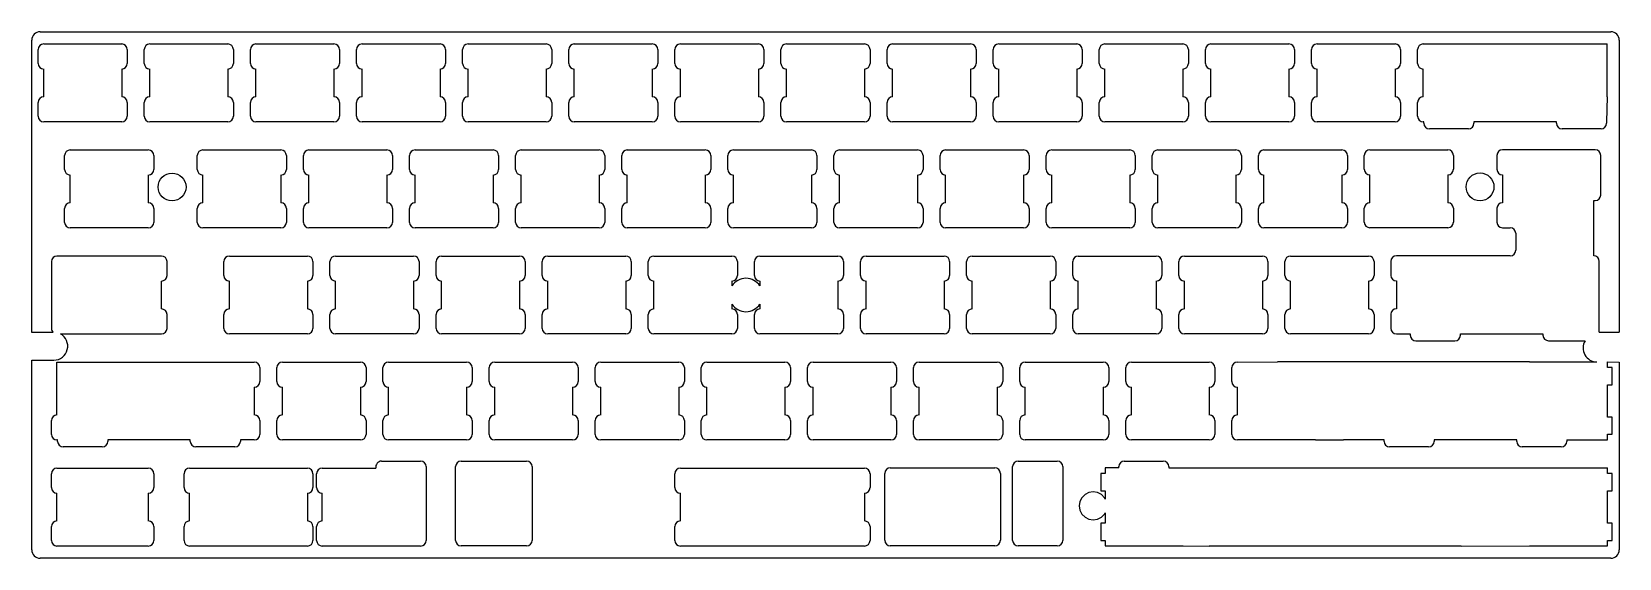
# Model space of a CAD drawing. Header units: millimetres. Extents: x 1 to 286, y -121 to -27.
import ezdxf

# ---------------------------------------------------------------- set-up
doc = ezdxf.new("R2010")
doc.units = ezdxf.units.MM

msp = doc.modelspace()

# ---------------------------------------------------------------- linework, layer by layer
at = {"color": 7, "linetype": 'Continuous', "lineweight": 25}
for p, q in [((0.9, -80.51), (0.9, -28)), ((2.4, -26.5), (284.4, -26.5)), ((285.9, -28), (285.9, -80.47)), ((2.05, -32.2), (2.05, -29.7)), ((3.05, -28.7), (17.05, -28.7)), ((18.05, -29.7), (18.05, -32.2)), ((21.1, -32.2), (21.1, -29.7)), ((22.1, -28.7), (36.1, -28.7)), ((37.1, -29.7), (37.1, -32.2)), ((40.15, -32.2), (40.15, -29.7)), ((41.15, -28.7), (55.15, -28.7)), ((56.15, -29.7), (56.15, -32.2)), ((59.2, -32.2), (59.2, -29.7)), ((60.2, -28.7), (74.2, -28.7)), ((75.2, -29.7), (75.2, -32.2)), ((78.25, -32.2), (78.25, -29.7)), ((79.25, -28.7), (93.25, -28.7)), ((94.25, -29.7), (94.25, -32.2)), ((97.3, -32.2), (97.3, -29.7)), ((98.3, -28.7), (112.3, -28.7)), ((113.3, -29.7), (113.3, -32.2)), ((116.35, -32.2), (116.35, -29.7)), ((117.35, -28.7), (131.35, -28.7)), ((132.35, -29.7), (132.35, -32.2)), ((135.4, -32.2), (135.4, -29.7)), ((136.4, -28.7), (150.4, -28.7)), ((151.4, -29.7), (151.4, -32.2)), ((154.45, -32.2), (154.45, -29.7)), ((155.45, -28.7), (169.45, -28.7)), ((170.45, -29.7), (170.45, -32.2)), ((173.5, -32.2), (173.5, -29.7)), ((174.5, -28.7), (188.5, -28.7)), ((189.5, -29.7), (189.5, -32.2)), ((192.55, -32.2), (192.55, -29.7)), ((193.55, -28.7), (207.55, -28.7)), ((208.55, -29.7), (208.55, -32.2)), ((211.6, -32.2), (211.6, -29.7)), ((212.6, -28.7), (226.6, -28.7)), ((227.6, -29.7), (227.6, -32.2)), ((230.65, -32.2), (230.65, -29.7)), ((231.65, -28.7), (245.65, -28.7)), ((246.65, -29.7), (246.65, -32.2)), ((249.7, -32.2), (249.7, -29.7)), ((250.7, -28.7), (283.75, -28.7)), ((283.75, -38.2), (283.75, -28.7)), ((3.05, -38.2), (3.05, -33.2)), ((17.05, -33.2), (17.05, -38.2)), ((22.1, -38.2), (22.1, -33.2)), ((36.1, -33.2), (36.1, -38.2)), ((41.15, -38.2), (41.15, -33.2)), ((55.15, -33.2), (55.15, -38.2)), ((60.2, -38.2), (60.2, -33.2)), ((74.2, -33.2), (74.2, -38.2)), ((79.25, -38.2), (79.25, -33.2)), ((93.25, -33.2), (93.25, -38.2)), ((98.3, -38.2), (98.3, -33.2)), ((112.3, -33.2), (112.3, -38.2)), ((117.35, -38.2), (117.35, -33.2)), ((131.35, -33.2), (131.35, -38.2)), ((136.4, -38.2), (136.4, -33.2)), ((150.4, -33.2), (150.4, -38.2)), ((155.45, -38.2), (155.45, -33.2)), ((169.45, -33.2), (169.45, -38.2)), ((174.5, -38.2), (174.5, -33.2)), ((188.5, -33.2), (188.5, -38.2)), ((193.55, -38.2), (193.55, -33.2)), ((207.55, -33.2), (207.55, -38.2)), ((212.6, -38.2), (212.6, -33.2)), ((226.6, -33.2), (226.6, -38.2)), ((231.65, -38.2), (231.65, -33.2)), ((245.65, -33.2), (245.65, -38.2)), ((250.7, -38.2), (250.7, -33.2)), ((2.05, -41.7), (2.05, -39.2)), ((18.05, -39.2), (18.05, -41.7)), ((21.1, -41.7), (21.1, -39.2)), ((37.1, -39.2), (37.1, -41.7)), ((40.15, -41.7), (40.15, -39.2)), ((56.15, -39.2), (56.15, -41.7)), ((59.2, -41.7), (59.2, -39.2)), ((75.2, -39.2), (75.2, -41.7)), ((78.25, -41.7), (78.25, -39.2)), ((94.25, -39.2), (94.25, -41.7)), ((97.3, -41.7), (97.3, -39.2)), ((113.3, -39.2), (113.3, -41.7)), ((116.35, -41.7), (116.35, -39.2)), ((132.35, -39.2), (132.35, -41.7)), ((135.4, -41.7), (135.4, -39.2)), ((151.4, -39.2), (151.4, -41.7)), ((154.45, -41.7), (154.45, -39.2)), ((170.45, -39.2), (170.45, -41.7)), ((173.5, -41.7), (173.5, -39.2)), ((189.5, -39.2), (189.5, -41.7)), ((192.55, -41.7), (192.55, -39.2)), ((208.55, -39.2), (208.55, -41.7)), ((211.6, -41.7), (211.6, -39.2)), ((227.6, -39.2), (227.6, -41.7)), ((230.65, -41.7), (230.65, -39.2)), ((246.65, -39.2), (246.65, -41.7)), ((249.7, -41.7), (249.7, -39.2)), ((283.75, -38.2), (283.63, -42.7)), ((17.05, -42.7), (3.05, -42.7)), ((36.1, -42.7), (22.1, -42.7)), ((55.15, -42.7), (41.15, -42.7)), ((74.2, -42.7), (60.2, -42.7)), ((93.25, -42.7), (79.25, -42.7)), ((112.3, -42.7), (98.3, -42.7)), ((131.35, -42.7), (117.35, -42.7)), ((150.4, -42.7), (136.4, -42.7)), ((169.45, -42.7), (155.45, -42.7)), ((188.5, -42.7), (174.5, -42.7)), ((207.55, -42.7), (193.55, -42.7)), ((226.6, -42.7), (212.6, -42.7)), ((245.65, -42.7), (231.65, -42.7)), ((250.82, -42.7), (250.7, -42.7)), ((250.82, -42.95), (250.82, -42.7)), ((259.82, -42.7), (259.82, -42.95)), ((274.63, -42.7), (259.82, -42.7)), ((274.63, -42.95), (274.63, -42.7)), ((283.63, -42.7), (283.63, -42.95)), ((258.82, -43.95), (251.82, -43.95)), ((282.63, -43.95), (275.63, -43.95)), ((7.81, -47.75), (21.81, -47.75)), ((31.62, -47.75), (45.62, -47.75)), ((50.67, -47.75), (64.67, -47.75)), ((69.72, -47.75), (83.72, -47.75)), ((88.77, -47.75), (102.77, -47.75)), ((107.82, -47.75), (121.82, -47.75)), ((126.87, -47.75), (140.87, -47.75)), ((145.92, -47.75), (159.92, -47.75)), ((164.97, -47.75), (178.97, -47.75)), ((184.02, -47.75), (198.02, -47.75)), ((203.07, -47.75), (217.07, -47.75)), ((222.12, -47.75), (236.12, -47.75)), ((241.13, -47.72), (255.13, -47.72)), ((281.58, -47.72), (264.94, -47.72)), ((6.81, -51.25), (6.81, -48.75)), ((22.81, -48.75), (22.81, -51.25)), ((30.62, -51.25), (30.62, -48.75)), ((46.62, -48.75), (46.62, -51.25)), ((49.67, -51.25), (49.67, -48.75)), ((65.67, -48.75), (65.67, -51.25)), ((68.72, -51.25), (68.72, -48.75)), ((84.72, -48.75), (84.72, -51.25)), ((87.77, -51.25), (87.77, -48.75)), ((103.77, -48.75), (103.77, -51.25)), ((106.82, -51.25), (106.82, -48.75)), ((122.82, -48.75), (122.82, -51.25)), ((125.87, -51.25), (125.87, -48.75)), ((141.87, -48.75), (141.87, -51.25)), ((144.92, -51.25), (144.92, -48.75)), ((160.92, -48.75), (160.92, -51.25)), ((163.97, -51.25), (163.97, -48.75)), ((179.97, -48.75), (179.97, -51.25)), ((183.02, -51.25), (183.02, -48.75)), ((199.02, -48.75), (199.02, -51.25)), ((202.07, -51.25), (202.07, -48.75)), ((218.07, -48.75), (218.07, -51.25)), ((221.12, -51.25), (221.12, -48.75)), ((237.12, -48.75), (237.12, -51.25)), ((240.13, -51.22), (240.13, -48.72)), ((256.13, -48.72), (256.13, -51.22)), ((263.94, -48.72), (263.94, -51.22)), ((282.58, -55.84), (282.58, -48.72)), ((7.81, -57.25), (7.81, -52.25)), ((21.81, -52.25), (21.81, -57.25)), ((31.62, -57.25), (31.62, -52.25)), ((45.62, -52.25), (45.62, -57.25)), ((50.67, -57.25), (50.67, -52.25)), ((64.67, -52.25), (64.67, -57.25)), ((69.72, -57.25), (69.72, -52.25)), ((83.72, -52.25), (83.72, -57.25)), ((88.77, -57.25), (88.77, -52.25)), ((102.77, -52.25), (102.77, -57.25)), ((107.82, -57.25), (107.82, -52.25)), ((121.82, -52.25), (121.82, -57.25)), ((126.87, -57.25), (126.87, -52.25)), ((140.87, -52.25), (140.87, -57.25)), ((145.92, -57.25), (145.92, -52.25)), ((159.92, -52.25), (159.92, -57.25)), ((164.97, -57.25), (164.97, -52.25)), ((178.97, -52.25), (178.97, -57.25)), ((184.02, -57.25), (184.02, -52.25)), ((198.02, -52.25), (198.02, -57.25)), ((203.07, -57.25), (203.07, -52.25)), ((217.07, -52.25), (217.07, -57.25)), ((222.12, -57.25), (222.12, -52.25)), ((236.12, -52.25), (236.12, -57.25)), ((241.13, -57.22), (241.13, -52.22)), ((255.13, -52.22), (255.13, -57.22)), ((264.94, -52.22), (264.94, -57.22)), ((281.32, -66.77), (281.32, -56.84)), ((281.32, -56.84), (281.58, -56.84)), ((6.81, -60.75), (6.81, -58.25)), ((22.81, -58.25), (22.81, -60.75)), ((30.62, -60.75), (30.62, -58.25)), ((46.62, -58.25), (46.62, -60.75)), ((49.67, -60.75), (49.67, -58.25)), ((65.67, -58.25), (65.67, -60.75)), ((68.72, -60.75), (68.72, -58.25)), ((84.72, -58.25), (84.72, -60.75)), ((87.77, -60.75), (87.77, -58.25)), ((103.77, -58.25), (103.77, -60.75)), ((106.82, -60.75), (106.82, -58.25)), ((122.82, -58.25), (122.82, -60.75)), ((125.87, -60.75), (125.87, -58.25)), ((141.87, -58.25), (141.87, -60.75)), ((144.92, -60.75), (144.92, -58.25)), ((160.92, -58.25), (160.92, -60.75)), ((163.97, -60.75), (163.97, -58.25)), ((179.97, -58.25), (179.97, -60.75)), ((183.02, -60.75), (183.02, -58.25)), ((199.02, -58.25), (199.02, -60.75)), ((202.07, -60.75), (202.07, -58.25)), ((218.07, -58.25), (218.07, -60.75)), ((221.12, -60.75), (221.12, -58.25)), ((237.12, -58.25), (237.12, -60.75)), ((240.13, -60.72), (240.13, -58.22)), ((256.13, -58.22), (256.13, -60.72)), ((263.94, -58.22), (263.94, -60.72)), ((21.81, -61.75), (7.81, -61.75)), ((45.62, -61.75), (31.62, -61.75)), ((64.67, -61.75), (50.67, -61.75)), ((83.72, -61.75), (69.72, -61.75)), ((102.77, -61.75), (88.77, -61.75)), ((121.82, -61.75), (107.82, -61.75)), ((140.87, -61.75), (126.87, -61.75)), ((159.92, -61.75), (145.92, -61.75)), ((178.97, -61.75), (164.97, -61.75)), ((198.02, -61.75), (184.02, -61.75)), ((217.07, -61.75), (203.07, -61.75)), ((236.12, -61.75), (222.12, -61.75)), ((255.13, -61.72), (241.13, -61.72)), ((264.94, -61.72), (266.32, -61.72)), ((267.32, -62.72), (267.32, -65.77)), ((4.43, -67.8), (4.43, -79.8)), ((24.19, -66.8), (5.43, -66.8)), ((25.19, -70.3), (25.19, -67.8)), ((35.39, -70.3), (35.39, -67.8)), ((36.39, -66.8), (50.39, -66.8)), ((51.39, -67.8), (51.39, -70.3)), ((54.44, -70.3), (54.44, -67.8)), ((55.44, -66.8), (69.44, -66.8)), ((70.44, -67.8), (70.44, -70.3)), ((73.49, -70.3), (73.49, -67.8)), ((74.49, -66.8), (88.49, -66.8)), ((89.49, -67.8), (89.49, -70.3)), ((92.54, -70.3), (92.54, -67.8)), ((93.54, -66.8), (107.54, -66.8)), ((108.54, -67.8), (108.54, -70.3)), ((111.59, -70.3), (111.59, -67.8)), ((112.59, -66.8), (126.59, -66.8)), ((127.59, -67.8), (127.59, -70.3)), ((130.64, -70.3), (130.64, -67.8)), ((131.64, -66.8), (145.64, -66.8)), ((146.64, -67.8), (146.64, -70.3)), ((149.69, -70.3), (149.69, -67.8)), ((150.69, -66.8), (164.69, -66.8)), ((165.69, -67.8), (165.69, -70.3)), ((168.74, -70.3), (168.74, -67.8)), ((169.74, -66.8), (183.74, -66.8)), ((184.74, -67.8), (184.74, -70.3)), ((187.79, -70.3), (187.79, -67.8)), ((188.79, -66.8), (202.79, -66.8)), ((203.79, -67.8), (203.79, -70.3)), ((206.84, -70.3), (206.84, -67.8)), ((207.84, -66.8), (221.84, -66.8)), ((222.84, -67.8), (222.84, -70.3)), ((225.89, -70.3), (225.89, -67.8)), ((226.89, -66.8), (240.89, -66.8)), ((241.89, -67.8), (241.89, -70.3)), ((244.89, -67.77), (244.89, -70.27)), ((266.32, -66.77), (245.89, -66.77)), ((282.32, -80.47), (282.32, -67.77)), ((24.19, -76.3), (24.19, -71.3)), ((36.39, -76.3), (36.39, -71.3)), ((50.39, -71.3), (50.39, -76.3)), ((55.44, -76.3), (55.44, -71.3)), ((69.44, -71.3), (69.44, -76.3)), ((74.49, -76.3), (74.49, -71.3)), ((88.49, -71.3), (88.49, -76.3)), ((93.54, -76.3), (93.54, -71.3)), ((107.54, -71.3), (107.54, -76.3)), ((112.59, -76.3), (112.59, -71.3)), ((126.59, -71.3), (126.59, -72.18)), ((131.64, -71.3), (131.64, -72.18)), ((145.64, -71.3), (145.64, -76.3)), ((150.69, -76.3), (150.69, -71.3)), ((164.69, -71.3), (164.69, -76.3)), ((169.74, -76.3), (169.74, -71.3)), ((183.74, -71.3), (183.74, -76.3)), ((188.79, -76.3), (188.79, -71.3)), ((202.79, -71.3), (202.79, -76.3)), ((207.84, -76.3), (207.84, -71.3)), ((221.84, -71.3), (221.84, -76.3)), ((226.89, -76.3), (226.89, -71.3)), ((240.89, -71.3), (240.89, -76.3)), ((245.89, -71.27), (245.89, -76.27)), ((126.59, -75.42), (126.59, -76.3)), ((131.64, -75.42), (131.64, -76.3)), ((25.19, -79.8), (25.19, -77.3)), ((35.39, -79.8), (35.39, -77.3)), ((51.39, -77.3), (51.39, -79.8)), ((54.44, -79.8), (54.44, -77.3)), ((70.44, -77.3), (70.44, -79.8)), ((73.49, -79.8), (73.49, -77.3)), ((89.49, -77.3), (89.49, -79.8)), ((92.54, -79.8), (92.54, -77.3)), ((108.54, -77.3), (108.54, -79.8)), ((111.59, -79.8), (111.59, -77.3)), ((127.59, -77.3), (127.59, -79.8)), ((130.64, -79.8), (130.64, -77.3)), ((146.64, -77.3), (146.64, -79.8)), ((149.69, -79.8), (149.69, -77.3)), ((165.69, -77.3), (165.69, -79.8)), ((168.74, -79.8), (168.74, -77.3)), ((184.74, -77.3), (184.74, -79.8)), ((187.79, -79.8), (187.79, -77.3)), ((203.79, -77.3), (203.79, -79.8)), ((206.84, -79.8), (206.84, -77.3)), ((222.84, -77.3), (222.84, -79.8)), ((225.89, -79.8), (225.89, -77.3)), ((241.89, -77.3), (241.89, -79.8)), ((244.89, -77.27), (244.89, -79.77)), ((4.72, -80.51), (0.9, -80.51)), ((6.04, -80.8), (24.19, -80.8)), ((50.39, -80.8), (36.39, -80.8)), ((69.44, -80.8), (55.44, -80.8)), ((88.49, -80.8), (74.49, -80.8)), ((107.54, -80.8), (93.54, -80.8)), ((126.59, -80.8), (112.59, -80.8)), ((145.64, -80.8), (131.64, -80.8)), ((164.69, -80.8), (150.69, -80.8)), ((183.74, -80.8), (169.74, -80.8)), ((202.79, -80.8), (188.79, -80.8)), ((221.84, -80.8), (207.84, -80.8)), ((240.89, -80.8), (226.89, -80.8)), ((245.89, -80.77), (248.39, -80.77)), ((248.39, -80.77), (248.39, -81.03)), ((249.39, -82.03), (256.39, -82.03)), ((257.39, -81.03), (257.39, -80.77)), ((257.39, -80.77), (272.21, -80.77)), ((272.21, -80.77), (272.21, -81.02)), ((273.21, -82.02), (279.76, -82.02)), ((282.32, -80.47), (285.9, -80.47)), ((0.9, -119.6), (0.9, -85.5)), ((0.9, -85.5), (4.86, -85.5)), ((5.43, -85.85), (40.86, -85.85)), ((5.43, -95.35), (5.43, -85.85)), ((41.86, -86.85), (41.86, -89.35)), ((44.91, -89.35), (44.91, -86.85)), ((45.91, -85.85), (59.91, -85.85)), ((60.91, -86.85), (60.91, -89.35)), ((63.96, -89.35), (63.96, -86.85)), ((64.96, -85.85), (78.96, -85.85)), ((79.96, -86.85), (79.96, -89.35)), ((83.01, -89.35), (83.01, -86.85)), ((84.01, -85.85), (98.01, -85.85)), ((99.01, -86.85), (99.01, -89.35)), ((102.06, -89.35), (102.06, -86.85)), ((103.06, -85.85), (117.06, -85.85)), ((118.06, -86.85), (118.06, -89.35)), ((121.11, -89.35), (121.11, -86.85)), ((122.11, -85.85), (136.11, -85.85)), ((137.11, -86.85), (137.11, -89.35)), ((140.16, -89.35), (140.16, -86.85)), ((141.16, -85.85), (155.16, -85.85)), ((156.16, -86.85), (156.16, -89.35)), ((159.21, -89.35), (159.21, -86.85)), ((160.21, -85.85), (174.21, -85.85)), ((175.21, -86.85), (175.21, -89.35)), ((178.26, -89.35), (178.26, -86.85)), ((179.26, -85.85), (193.26, -85.85)), ((194.26, -86.85), (194.26, -89.35)), ((197.31, -89.35), (197.31, -86.85)), ((198.31, -85.85), (212.31, -85.85)), ((213.31, -86.85), (213.31, -89.35)), ((216.36, -89.35), (216.36, -86.85)), ((217.36, -85.85), (224.57, -85.83)), ((269.81, -85.83), (224.57, -85.83)), ((269.81, -85.83), (281.9, -85.82)), ((283.81, -86.83), (283.81, -85.83)), ((283.81, -85.83), (285.9, -85.85)), ((284.61, -86.83), (283.81, -86.83)), ((284.61, -89.93), (284.61, -86.83)), ((285.9, -85.85), (285.9, -85.85)), ((285.9, -85.85), (285.9, -119.6)), ((40.86, -90.35), (40.86, -95.35)), ((45.91, -95.35), (45.91, -90.35)), ((59.91, -90.35), (59.91, -95.35)), ((64.96, -95.35), (64.96, -90.35)), ((78.96, -90.35), (78.96, -95.35)), ((84.01, -95.35), (84.01, -90.35)), ((98.01, -90.35), (98.01, -95.35)), ((103.06, -95.35), (103.06, -90.35)), ((117.06, -90.35), (117.06, -95.35)), ((122.11, -95.35), (122.11, -90.35)), ((136.11, -90.35), (136.11, -95.35)), ((141.16, -95.35), (141.16, -90.35)), ((155.16, -90.35), (155.16, -95.35)), ((160.21, -95.35), (160.21, -90.35)), ((174.21, -90.35), (174.21, -95.35)), ((179.26, -95.35), (179.26, -90.35)), ((193.26, -90.35), (193.26, -95.35)), ((198.31, -95.35), (198.31, -90.35)), ((212.31, -90.35), (212.31, -95.35)), ((217.36, -95.35), (217.36, -90.35)), ((283.81, -95.73), (283.81, -89.93)), ((283.81, -89.93), (284.61, -89.93)), ((4.43, -98.85), (4.43, -96.35)), ((41.86, -96.35), (41.86, -98.85)), ((44.91, -98.85), (44.91, -96.35)), ((60.91, -96.35), (60.91, -98.85)), ((63.96, -98.85), (63.96, -96.35)), ((79.96, -96.35), (79.96, -98.85)), ((83.01, -98.85), (83.01, -96.35)), ((99.01, -96.35), (99.01, -98.85)), ((102.06, -98.85), (102.06, -96.35)), ((118.06, -96.35), (118.06, -98.85)), ((121.11, -98.85), (121.11, -96.35)), ((137.11, -96.35), (137.11, -98.85)), ((140.16, -98.85), (140.16, -96.35)), ((156.16, -96.35), (156.16, -98.85)), ((159.21, -98.85), (159.21, -96.35)), ((175.21, -96.35), (175.21, -98.85)), ((178.26, -98.85), (178.26, -96.35)), ((194.26, -96.35), (194.26, -98.85)), ((197.31, -98.85), (197.31, -96.35)), ((213.31, -96.35), (213.31, -98.85)), ((216.36, -98.85), (216.36, -96.35)), ((284.61, -95.73), (283.81, -95.73)), ((284.61, -98.83), (284.61, -95.73)), ((283.81, -99.83), (283.81, -98.83)), ((283.81, -98.83), (284.61, -98.83)), ((5.55, -99.85), (5.43, -99.85)), ((5.55, -100.1), (5.55, -99.85)), ((13.55, -101.1), (6.55, -101.1)), ((14.55, -99.85), (14.55, -100.1)), ((29.36, -99.85), (14.55, -99.85)), ((29.36, -100.1), (29.36, -99.85)), ((37.36, -101.1), (30.36, -101.1)), ((38.36, -99.85), (38.36, -100.1)), ((40.86, -99.85), (38.36, -99.85)), ((59.91, -99.85), (45.91, -99.85)), ((78.96, -99.85), (64.96, -99.85)), ((98.01, -99.85), (84.01, -99.85)), ((117.06, -99.85), (103.06, -99.85)), ((136.11, -99.85), (122.11, -99.85)), ((155.16, -99.85), (141.16, -99.85)), ((174.21, -99.85), (160.21, -99.85)), ((193.26, -99.85), (179.26, -99.85)), ((212.31, -99.85), (198.31, -99.85)), ((231.36, -99.85), (217.36, -99.85)), ((231.36, -99.85), (236.41, -99.85)), ((243.67, -99.85), (236.41, -99.85)), ((243.67, -100.1), (243.67, -99.85)), ((251.67, -101.1), (244.67, -101.1)), ((252.67, -99.85), (252.67, -100.1)), ((267.49, -99.85), (252.67, -99.85)), ((267.49, -100.1), (267.49, -99.85)), ((275.49, -101.1), (268.49, -101.1)), ((276.49, -99.85), (283.81, -99.83)), ((276.49, -99.85), (276.49, -100.1)), ((5.43, -104.9), (21.81, -104.9)), ((29.24, -104.9), (50.39, -104.9)), ((53.05, -104.9), (62.7, -104.9)), ((63.7, -103.64), (70.7, -103.64)), ((71.7, -104.64), (71.7, -117.9)), ((76.99, -117.88), (76.99, -104.64)), ((77.99, -103.64), (89.75, -103.64)), ((90.75, -104.64), (90.75, -117.88)), ((117.35, -104.9), (150.4, -104.9)), ((155.04, -104.86), (173.8, -104.86)), ((177, -117.88), (177, -104.64)), ((178, -103.64), (185, -103.64)), ((186, -104.64), (186, -117.88)), ((196.05, -104.88), (193.61, -104.88)), ((193.61, -104.88), (193.61, -105.88)), ((196.05, -104.88), (196.05, -104.63)), ((197.05, -103.63), (204.05, -103.63)), ((205.05, -104.63), (205.05, -104.88)), ((205.05, -104.88), (283.81, -104.88)), ((283.81, -105.88), (283.81, -104.88)), ((4.43, -108.4), (4.43, -105.9)), ((22.81, -105.9), (22.81, -108.4)), ((28.24, -108.4), (28.24, -105.9)), ((51.39, -105.9), (51.39, -108.4)), ((52.05, -108.4), (52.05, -105.9)), ((116.35, -108.4), (116.35, -105.9)), ((151.4, -105.9), (151.4, -108.4)), ((154.04, -117.86), (154.04, -105.86)), ((174.8, -105.86), (174.8, -117.86)), ((193.61, -105.88), (192.81, -105.88)), ((192.81, -105.88), (192.81, -108.98)), ((284.61, -105.88), (283.81, -105.88)), ((284.61, -108.98), (284.61, -105.88)), ((5.43, -114.4), (5.43, -109.4)), ((21.81, -109.4), (21.81, -114.4)), ((29.24, -114.4), (29.24, -109.4)), ((50.39, -109.4), (50.39, -114.4)), ((53.05, -114.4), (53.05, -109.4)), ((117.35, -114.4), (117.35, -109.4)), ((150.4, -109.4), (150.4, -114.4)), ((189.09, -110.91), (188.96, -111.68)), ((189.44, -110.22), (189.09, -110.91)), ((189.99, -109.66), (189.44, -110.22)), ((190.69, -109.31), (189.99, -109.66)), ((191.46, -109.18), (190.69, -109.31)), ((192.24, -109.31), (191.46, -109.18)), ((192.93, -109.66), (192.24, -109.31)), ((192.81, -108.98), (193.61, -108.98)), ((193.48, -110.22), (192.93, -109.66)), ((193.61, -110.46), (193.48, -110.22)), ((193.61, -108.98), (193.61, -110.46)), ((283.81, -114.78), (283.81, -108.98)), ((283.81, -108.98), (284.61, -108.98)), ((188.96, -111.68), (189.09, -112.46)), ((189.09, -112.46), (189.44, -113.15)), ((189.44, -113.15), (189.99, -113.71)), ((189.99, -113.71), (190.69, -114.06)), ((192.24, -114.06), (192.93, -113.71)), ((192.93, -113.71), (193.48, -113.15)), ((193.48, -113.15), (193.61, -112.91)), ((193.61, -112.91), (193.61, -114.78)), ((4.43, -117.9), (4.43, -115.4)), ((22.81, -115.4), (22.81, -117.9)), ((28.24, -117.9), (28.24, -115.4)), ((51.39, -115.4), (51.39, -117.9)), ((52.05, -117.9), (52.05, -115.4)), ((116.35, -117.9), (116.35, -115.4)), ((151.4, -115.4), (151.4, -117.9)), ((190.69, -114.06), (191.46, -114.18)), ((191.46, -114.18), (192.24, -114.06)), ((193.61, -114.78), (192.81, -114.78)), ((192.81, -114.78), (192.81, -117.88)), ((284.61, -114.78), (283.81, -114.78)), ((284.61, -117.88), (284.61, -114.78)), ((21.81, -118.9), (5.43, -118.9)), ((50.39, -118.9), (29.24, -118.9)), ((70.7, -118.9), (53.05, -118.9)), ((89.75, -118.88), (77.99, -118.88)), ((150.4, -118.9), (117.35, -118.9)), ((173.8, -118.86), (155.04, -118.86)), ((185, -118.88), (178, -118.88)), ((192.81, -117.88), (193.61, -117.88)), ((193.61, -117.88), (193.61, -118.88)), ((193.61, -118.88), (207.61, -118.88)), ((207.61, -118.88), (212.31, -118.9)), ((257.55, -118.9), (212.31, -118.9)), ((257.55, -118.9), (269.81, -118.88)), ((269.81, -118.88), (283.81, -118.88)), ((283.81, -118.88), (283.81, -117.88)), ((283.81, -117.88), (284.61, -117.88)), ((284.4, -121.1), (2.4, -121.1))]:
    msp.add_line(p, q, dxfattribs=at)
for centre in [(26.1, -54.4), (260.91, -54.37)]:
    msp.add_circle(centre, 2.5, dxfattribs=at)
for centre, radius, start, end in [((2.4, -28), 1.5, 90, 179.9977), ((284.4, -28), 1.5, 0, 90), ((3.05, -29.7), 1, 90, 180), ((17.05, -29.7), 1, 0, 90), ((22.1, -29.7), 1, 90, 180), ((36.1, -29.7), 1, 0, 90), ((41.15, -29.7), 1, 90, 180), ((55.15, -29.7), 1, 0, 90), ((60.2, -29.7), 1, 90, 180), ((74.2, -29.7), 1, 0, 90), ((79.25, -29.7), 1, 90, 180), ((93.25, -29.7), 1, 0, 90), ((98.3, -29.7), 1, 90, 180), ((112.3, -29.7), 1, 0, 90), ((117.35, -29.7), 1, 90, 180), ((131.35, -29.7), 1, 0, 90), ((136.4, -29.7), 1, 90, 180), ((150.4, -29.7), 1, 0, 90), ((155.45, -29.7), 1, 90, 180), ((169.45, -29.7), 1, 0, 90), ((174.5, -29.7), 1, 90, 180), ((188.5, -29.7), 1, 0, 90), ((193.55, -29.7), 1, 90, 180), ((207.55, -29.7), 1, 0, 90), ((212.6, -29.7), 1, 90, 180), ((226.6, -29.7), 1, 0, 90), ((231.65, -29.7), 1, 90, 180), ((245.65, -29.7), 1, 0, 90), ((250.7, -29.7), 1, 90, 180), ((3.05, -32.2), 1, 180, 270), ((17.05, -32.2), 1, 270, 0), ((22.1, -32.2), 1, 180, 270), ((36.1, -32.2), 1, 270, 0), ((41.15, -32.2), 1, 180, 270), ((55.15, -32.2), 1, 270, 0), ((60.2, -32.2), 1, 180, 270), ((74.2, -32.2), 1, 270, 0), ((79.25, -32.2), 1, 180, 270), ((93.25, -32.2), 1, 270, 0), ((98.3, -32.2), 1, 180, 270), ((112.3, -32.2), 1, 270, 0), ((117.35, -32.2), 1, 180, 270), ((131.35, -32.2), 1, 270, 0), ((136.4, -32.2), 1, 180, 270), ((150.4, -32.2), 1, 270, 0), ((155.45, -32.2), 1, 180, 270), ((169.45, -32.2), 1, 270, 0), ((174.5, -32.2), 1, 180, 270), ((188.5, -32.2), 1, 270, 0), ((193.55, -32.2), 1, 180, 270), ((207.55, -32.2), 1, 270, 0), ((212.6, -32.2), 1, 180, 270), ((226.6, -32.2), 1, 270, 0), ((231.65, -32.2), 1, 180, 270), ((245.65, -32.2), 1, 270, 0), ((250.7, -32.2), 1, 180, 270), ((3.05, -39.2), 1, 90, 180), ((17.05, -39.2), 1, 0, 90), ((22.1, -39.2), 1, 90, 180), ((36.1, -39.2), 1, 0, 90), ((41.15, -39.2), 1, 90, 180), ((55.15, -39.2), 1, 0, 90), ((60.2, -39.2), 1, 90, 180), ((74.2, -39.2), 1, 0, 90), ((79.25, -39.2), 1, 90, 180), ((93.25, -39.2), 1, 0, 90), ((98.3, -39.2), 1, 90, 180), ((112.3, -39.2), 1, 0, 90), ((117.35, -39.2), 1, 90, 180), ((131.35, -39.2), 1, 0, 90), ((136.4, -39.2), 1, 90, 180), ((150.4, -39.2), 1, 0, 90), ((155.45, -39.2), 1, 90, 180), ((169.45, -39.2), 1, 0, 90), ((174.5, -39.2), 1, 90, 180), ((188.5, -39.2), 1, 0, 90), ((193.55, -39.2), 1, 90, 180), ((207.55, -39.2), 1, 0, 90), ((212.6, -39.2), 1, 90, 180), ((226.6, -39.2), 1, 0, 90), ((231.65, -39.2), 1, 90, 180), ((245.65, -39.2), 1, 0, 90), ((250.7, -39.2), 1, 90, 180), ((3.05, -41.7), 1, 180, 270), ((17.05, -41.7), 1, 270, 0), ((22.1, -41.7), 1, 180, 270), ((36.1, -41.7), 1, 270, 0), ((41.15, -41.7), 1, 180, 270), ((55.15, -41.7), 1, 270, 0), ((60.2, -41.7), 1, 180, 270), ((74.2, -41.7), 1, 270, 0), ((79.25, -41.7), 1, 180, 270), ((93.25, -41.7), 1, 270, 0), ((98.3, -41.7), 1, 180, 270), ((112.3, -41.7), 1, 270, 0), ((117.35, -41.7), 1, 180, 270), ((131.35, -41.7), 1, 270, 0), ((136.4, -41.7), 1, 180, 270), ((150.4, -41.7), 1, 270, 0), ((155.45, -41.7), 1, 180, 270), ((169.45, -41.7), 1, 270, 0), ((174.5, -41.7), 1, 180, 270), ((188.5, -41.7), 1, 270, 0), ((193.55, -41.7), 1, 180, 270), ((207.55, -41.7), 1, 270, 0), ((212.6, -41.7), 1, 180, 270), ((226.6, -41.7), 1, 270, 0), ((231.65, -41.7), 1, 180, 270), ((245.65, -41.7), 1, 270, 0), ((250.7, -41.7), 1, 180, 270), ((251.82, -42.95), 1, 180, 270), ((258.82, -42.95), 1, 270, 360), ((275.63, -42.95), 1, 180, 270), ((282.63, -42.95), 1, 270, 360), ((7.81, -48.75), 1, 90, 180), ((21.81, -48.75), 1, 0, 90), ((31.62, -48.75), 1, 90, 180), ((45.62, -48.75), 1, 0, 90), ((50.67, -48.75), 1, 90, 180), ((64.67, -48.75), 1, 0, 90), ((69.72, -48.75), 1, 90, 180), ((83.72, -48.75), 1, 0, 90), ((88.77, -48.75), 1, 90, 180), ((102.77, -48.75), 1, 0, 90), ((107.82, -48.75), 1, 90, 180), ((121.82, -48.75), 1, 0, 90), ((126.87, -48.75), 1, 90, 180), ((140.87, -48.75), 1, 0, 90), ((145.92, -48.75), 1, 90, 180), ((159.92, -48.75), 1, 0, 90), ((164.97, -48.75), 1, 90, 180), ((178.97, -48.75), 1, 0, 90), ((184.02, -48.75), 1, 90, 180), ((198.02, -48.75), 1, 0, 90), ((203.07, -48.75), 1, 90, 180), ((217.07, -48.75), 1, 0, 90), ((222.12, -48.75), 1, 90, 180), ((236.12, -48.75), 1, 0, 90), ((241.13, -48.72), 1, 90, 180), ((255.13, -48.72), 1, 0, 90), ((264.94, -48.72), 1, 90, 180), ((281.58, -48.72), 1, 0, 90), ((7.81, -51.25), 1, 180, 270), ((21.81, -51.25), 1, 270, 0), ((31.62, -51.25), 1, 180, 270), ((45.62, -51.25), 1, 270, 0), ((50.67, -51.25), 1, 180, 270), ((64.67, -51.25), 1, 270, 0), ((69.72, -51.25), 1, 180, 270), ((83.72, -51.25), 1, 270, 0), ((88.77, -51.25), 1, 180, 270), ((102.77, -51.25), 1, 270, 0), ((107.82, -51.25), 1, 180, 270), ((121.82, -51.25), 1, 270, 0), ((126.87, -51.25), 1, 180, 270), ((140.87, -51.25), 1, 270, 0), ((145.92, -51.25), 1, 180, 270), ((159.92, -51.25), 1, 270, 0), ((164.97, -51.25), 1, 180, 270), ((178.97, -51.25), 1, 270, 0), ((184.02, -51.25), 1, 180, 270), ((198.02, -51.25), 1, 270, 0), ((203.07, -51.25), 1, 180, 270), ((217.07, -51.25), 1, 270, 0), ((222.12, -51.25), 1, 180, 270), ((236.12, -51.25), 1, 270, 0), ((241.13, -51.22), 1, 180, 270), ((255.13, -51.22), 1, 270, 0), ((264.94, -51.22), 1, 180, 270), ((281.58, -55.84), 1, 270, 0), ((7.81, -58.25), 1, 90, 180), ((21.81, -58.25), 1, 0, 90), ((31.62, -58.25), 1, 90, 180), ((45.62, -58.25), 1, 0, 90), ((50.67, -58.25), 1, 90, 180), ((64.67, -58.25), 1, 0, 90), ((69.72, -58.25), 1, 90, 180), ((83.72, -58.25), 1, 0, 90), ((88.77, -58.25), 1, 90, 180), ((102.77, -58.25), 1, 0, 90), ((107.82, -58.25), 1, 90, 180), ((121.82, -58.25), 1, 0, 90), ((126.87, -58.25), 1, 90, 180), ((140.87, -58.25), 1, 0, 90), ((145.92, -58.25), 1, 90, 180), ((159.92, -58.25), 1, 0, 90), ((164.97, -58.25), 1, 90, 180), ((178.97, -58.25), 1, 0, 90), ((184.02, -58.25), 1, 90, 180), ((198.02, -58.25), 1, 0, 90), ((203.07, -58.25), 1, 90, 180), ((217.07, -58.25), 1, 0, 90), ((222.12, -58.25), 1, 90, 180), ((236.12, -58.25), 1, 0, 90), ((241.13, -58.22), 1, 90, 180), ((255.13, -58.22), 1, 0, 90), ((264.94, -58.22), 1, 90, 180), ((7.81, -60.75), 1, 180, 270), ((21.81, -60.75), 1, 270, 0), ((31.62, -60.75), 1, 180, 270), ((45.62, -60.75), 1, 270, 0), ((50.67, -60.75), 1, 180, 270), ((64.67, -60.75), 1, 270, 0), ((69.72, -60.75), 1, 180, 270), ((83.72, -60.75), 1, 270, 0), ((88.77, -60.75), 1, 180, 270), ((102.77, -60.75), 1, 270, 0), ((107.82, -60.75), 1, 180, 270), ((121.82, -60.75), 1, 270, 0), ((126.87, -60.75), 1, 180, 270), ((140.87, -60.75), 1, 270, 0), ((145.92, -60.75), 1, 180, 270), ((159.92, -60.75), 1, 270, 0), ((164.97, -60.75), 1, 180, 270), ((178.97, -60.75), 1, 270, 0), ((184.02, -60.75), 1, 180, 270), ((198.02, -60.75), 1, 270, 0), ((203.07, -60.75), 1, 180, 270), ((217.07, -60.75), 1, 270, 0), ((222.12, -60.75), 1, 180, 270), ((236.12, -60.75), 1, 270, 0), ((241.13, -60.72), 1, 180, 270), ((255.13, -60.72), 1, 270, 360), ((264.94, -60.72), 1, 180, 270), ((266.32, -62.72), 1, 0, 90), ((5.43, -67.8), 1, 90, 180), ((24.19, -67.8), 1, 360, 90), ((36.39, -67.8), 1, 90, 180), ((50.39, -67.8), 1, 360, 90), ((55.44, -67.8), 1, 90, 180), ((69.44, -67.8), 1, 0, 90), ((74.49, -67.8), 1, 90, 180), ((88.49, -67.8), 1, 0, 90), ((93.54, -67.8), 1, 90, 180), ((107.54, -67.8), 1, 0, 90), ((112.59, -67.8), 1, 90, 180), ((126.59, -67.8), 1, 0, 90), ((131.64, -67.8), 1, 90, 180), ((145.64, -67.8), 1, 0, 90), ((150.69, -67.8), 1, 90, 180), ((164.69, -67.8), 1, 0, 90), ((169.74, -67.8), 1, 90, 180), ((183.74, -67.8), 1, 0, 90), ((188.79, -67.8), 1, 90, 180), ((202.79, -67.8), 1, 0, 90), ((207.84, -67.8), 1, 90, 180), ((221.84, -67.8), 1, 0, 90), ((226.89, -67.8), 1, 90, 180), ((240.89, -67.8), 1, 0, 90), ((245.89, -67.77), 1, 90, 180), ((266.32, -65.77), 1, 270.0196, 360), ((281.32, -67.77), 1, 0, 90), ((24.19, -70.3), 1, 270, 0), ((36.39, -70.3), 1, 180, 270), ((50.39, -70.3), 1, 270, 0), ((55.44, -70.3), 1, 180, 270), ((69.44, -70.3), 1, 270, 0), ((74.49, -70.3), 1, 180, 270), ((88.49, -70.3), 1, 270, 0), ((93.54, -70.3), 1, 180, 270), ((107.54, -70.3), 1, 270, 0), ((112.59, -70.3), 1, 180, 270), ((126.59, -70.3), 1, 270, 0), ((129.11, -73.8), 3, 32.6835, 147.3165), ((131.64, -70.3), 1, 180, 270), ((145.64, -70.3), 1, 270, 0), ((150.69, -70.3), 1, 180, 270), ((164.69, -70.3), 1, 270, 0), ((169.74, -70.3), 1, 180, 270), ((183.74, -70.3), 1, 270, 0), ((188.79, -70.3), 1, 180, 270), ((202.79, -70.3), 1, 270, 0), ((207.84, -70.3), 1, 180, 270), ((221.84, -70.3), 1, 270, 0), ((226.89, -70.3), 1, 180, 270), ((240.89, -70.3), 1, 270, 0), ((245.89, -70.27), 1, 180, 270), ((24.19, -77.3), 1, 360, 90), ((36.39, -77.3), 1, 90, 180), ((50.39, -77.3), 1, 360, 90), ((55.44, -77.3), 1, 90, 180), ((69.44, -77.3), 1, 0, 90), ((74.49, -77.3), 1, 90, 180), ((88.49, -77.3), 1, 0, 90), ((93.54, -77.3), 1, 90, 180), ((107.54, -77.3), 1, 0, 90), ((112.59, -77.3), 1, 90, 180), ((129.11, -73.8), 3, 212.6835, 327.3165), ((126.59, -77.3), 1, 0, 90), ((131.64, -77.3), 1, 90, 180), ((145.64, -77.3), 1, 360, 90), ((150.69, -77.3), 1, 90, 180), ((164.69, -77.3), 1, 360, 90), ((169.74, -77.3), 1, 90, 180), ((183.74, -77.3), 1, 360, 90), ((188.79, -77.3), 1, 90, 180), ((202.79, -77.3), 1, 360, 90), ((207.84, -77.3), 1, 90, 180), ((221.84, -77.3), 1, 360, 90), ((226.89, -77.3), 1, 90, 180), ((240.89, -77.3), 1, 360, 90), ((245.89, -77.27), 1, 90, 180), ((5.43, -79.8), 1, 180, 225), ((24.19, -79.8), 1, 270, 0), ((36.39, -79.8), 1, 180, 270), ((50.39, -79.8), 1, 270, 0), ((55.44, -79.8), 1, 180, 270), ((69.44, -79.8), 1, 270, 0), ((74.49, -79.8), 1, 180, 270), ((88.49, -79.8), 1, 270, 0), ((93.54, -79.8), 1, 180, 270), ((107.54, -79.8), 1, 270, 0), ((112.59, -79.8), 1, 180, 270), ((126.59, -79.8), 1, 270, 360), ((131.64, -79.8), 1, 180, 270), ((145.64, -79.8), 1, 270, 0), ((150.69, -79.8), 1, 180, 270), ((164.69, -79.8), 1, 270, 0), ((169.74, -79.8), 1, 180, 270), ((183.74, -79.8), 1, 270, 0), ((188.79, -79.8), 1, 180, 270), ((202.79, -79.8), 1, 270, 0), ((207.84, -79.8), 1, 180, 270), ((221.84, -79.8), 1, 270, 0), ((226.89, -79.8), 1, 180, 270), ((240.89, -79.8), 1, 270, 0), ((245.89, -79.77), 1, 180, 270), ((4.86, -83), 2.5, 269.9607, 61.7925), ((249.39, -81.03), 1, 180, 270), ((256.39, -81.03), 1, 270, 0), ((273.21, -81.02), 1, 180, 270), ((281.9, -83.32), 2.5, 148.8018, 270), ((40.86, -86.85), 1, 360, 90), ((45.91, -86.85), 1, 90, 180), ((59.91, -86.85), 1, 360, 90), ((64.96, -86.85), 1, 90, 180), ((78.96, -86.85), 1, 0, 90), ((84.01, -86.85), 1, 90, 180), ((98.01, -86.85), 1, 0, 90), ((103.06, -86.85), 1, 90, 180), ((117.06, -86.85), 1, 0, 90), ((122.11, -86.85), 1, 90, 180), ((136.11, -86.85), 1, 0, 90), ((141.16, -86.85), 1, 90, 180), ((155.16, -86.85), 1, 0, 90), ((160.21, -86.85), 1, 90, 180), ((174.21, -86.85), 1, 0, 90), ((179.26, -86.85), 1, 90, 180), ((193.26, -86.85), 1, 0, 90), ((198.31, -86.85), 1, 90, 180), ((212.31, -86.85), 1, 0, 90), ((217.36, -86.85), 1, 90, 180), ((40.86, -89.35), 1, 270, 0), ((45.91, -89.35), 1, 180, 270), ((59.91, -89.35), 1, 270, 0), ((64.96, -89.35), 1, 180, 270), ((78.96, -89.35), 1, 270, 0), ((84.01, -89.35), 1, 180, 270), ((98.01, -89.35), 1, 270, 0), ((103.06, -89.35), 1, 180, 270), ((117.06, -89.35), 1, 270, 0), ((122.11, -89.35), 1, 180, 270), ((136.11, -89.35), 1, 270, 0), ((141.16, -89.35), 1, 180, 270), ((155.16, -89.35), 1, 270, 0), ((160.21, -89.35), 1, 180, 270), ((174.21, -89.35), 1, 270, 0), ((179.26, -89.35), 1, 180, 270), ((193.26, -89.35), 1, 270, 0), ((198.31, -89.35), 1, 180, 270), ((212.31, -89.35), 1, 270, 0), ((217.36, -89.35), 1, 180, 270), ((5.43, -96.35), 1, 90, 180), ((40.86, -96.35), 1, 360, 90), ((45.91, -96.35), 1, 90, 180), ((59.91, -96.35), 1, 360, 90), ((64.96, -96.35), 1, 90, 180), ((78.96, -96.35), 1, 0, 90), ((84.01, -96.35), 1, 90, 180), ((98.01, -96.35), 1, 0, 90), ((103.06, -96.35), 1, 90, 180), ((117.06, -96.35), 1, 0, 90), ((122.11, -96.35), 1, 90, 180), ((136.11, -96.35), 1, 0, 90), ((141.16, -96.35), 1, 90, 180), ((155.16, -96.35), 1, 0, 90), ((160.21, -96.35), 1, 90, 180), ((174.21, -96.35), 1, 0, 90), ((179.26, -96.35), 1, 90, 180), ((193.26, -96.35), 1, 0, 90), ((198.31, -96.35), 1, 90, 180), ((212.31, -96.35), 1, 0, 90), ((217.36, -96.35), 1, 90, 180), ((5.43, -98.85), 1, 180, 270), ((40.86, -98.85), 1, 270, 0), ((45.91, -98.85), 1, 180, 270), ((59.91, -98.85), 1, 270, 0), ((64.96, -98.85), 1, 180, 270), ((78.96, -98.85), 1, 270, 0), ((84.01, -98.85), 1, 180, 270), ((98.01, -98.85), 1, 270, 0), ((103.06, -98.85), 1, 180, 270), ((117.06, -98.85), 1, 270, 0), ((122.11, -98.85), 1, 180, 270), ((136.11, -98.85), 1, 270, 0), ((141.16, -98.85), 1, 180, 270), ((155.16, -98.85), 1, 270, 0), ((160.21, -98.85), 1, 180, 270), ((174.21, -98.85), 1, 270, 0), ((179.26, -98.85), 1, 180, 270), ((193.26, -98.85), 1, 270, 0), ((198.31, -98.85), 1, 180, 270), ((212.31, -98.85), 1, 270, 0), ((217.36, -98.85), 1, 180, 270), ((6.55, -100.1), 1, 180, 270), ((13.55, -100.1), 1, 270, 0), ((30.36, -100.1), 1, 180, 270), ((37.36, -100.1), 1, 270, 0), ((244.67, -100.1), 1, 180, 270), ((251.67, -100.1), 1, 270, 0), ((268.49, -100.1), 1, 180, 270), ((275.49, -100.1), 1, 270, 0), ((5.43, -105.9), 1, 90, 180), ((21.81, -105.9), 1, 0, 90), ((29.24, -105.9), 1, 90, 180), ((50.39, -105.9), 1, 0, 90), ((53.05, -105.9), 1, 90, 180), ((63.71, -104.68), 1.04, 90.8692, 191.9212), ((70.7, -104.64), 1, 0, 90), ((77.99, -104.64), 1, 90, 180), ((89.75, -104.64), 1, 0, 90), ((117.35, -105.9), 1, 90, 180), ((150.4, -105.9), 1, 360, 90), ((155.04, -105.86), 1, 90, 180), ((173.8, -105.86), 1, 0, 90), ((178, -104.64), 1, 90, 180), ((185, -104.64), 1, 360, 90), ((197.05, -104.63), 1, 90, 180), ((204.05, -104.63), 1, 360, 90), ((5.43, -108.4), 1, 180, 270), ((21.81, -108.4), 1, 270, 0), ((29.24, -108.4), 1, 180, 270), ((50.39, -108.4), 1, 270, 0), ((53.05, -108.4), 1, 180, 270), ((117.35, -108.4), 1, 180, 270), ((150.4, -108.4), 1, 270, 0), ((5.43, -115.4), 1, 90, 180), ((21.81, -115.4), 1, 360, 90), ((29.24, -115.4), 1, 90, 180), ((50.39, -115.4), 1, 360, 90), ((53.05, -115.4), 1, 90, 180), ((117.35, -115.4), 1, 90, 180), ((150.4, -115.4), 1, 0, 90), ((2.4, -119.6), 1.5, 179.9977, 270), ((5.43, -117.9), 1, 180, 270), ((21.81, -117.9), 1, 270, 0), ((29.24, -117.9), 1, 180, 270), ((50.39, -117.9), 1, 270, 0), ((53.05, -117.9), 1, 180, 270), ((70.7, -117.9), 1, 270, 0), ((77.99, -117.88), 1, 180, 270), ((89.75, -117.88), 1, 270, 0), ((117.35, -117.9), 1, 180, 270), ((150.4, -117.9), 1, 270, 0), ((155.04, -117.86), 1, 180, 270), ((173.8, -117.86), 1, 270, 0), ((178, -117.88), 1, 180, 270), ((185, -117.88), 1, 270, 0), ((284.4, -119.6), 1.5, 270, 0)]:
    msp.add_arc(centre, radius, start, end, dxfattribs=at)

doc.saveas('drawing.dxf')
